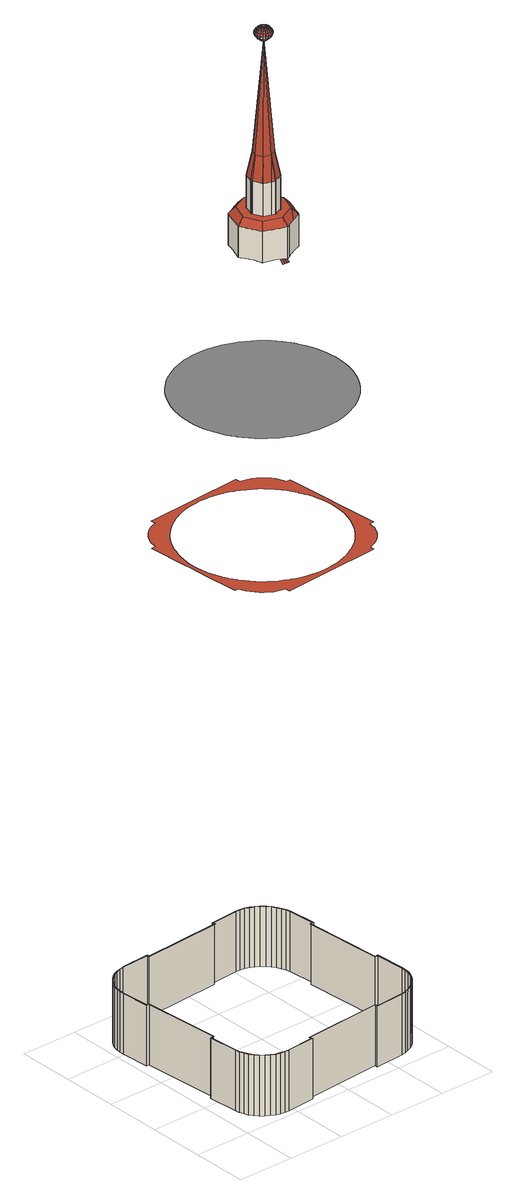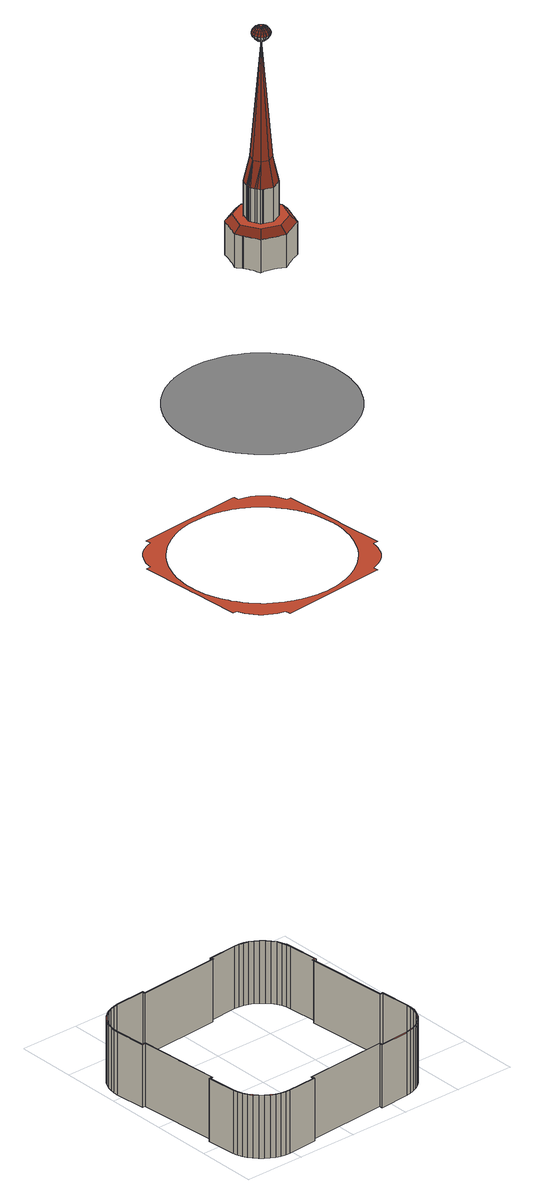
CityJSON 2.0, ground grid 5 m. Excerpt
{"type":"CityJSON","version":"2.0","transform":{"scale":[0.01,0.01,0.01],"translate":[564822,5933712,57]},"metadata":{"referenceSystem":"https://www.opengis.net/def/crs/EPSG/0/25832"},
"CityObjects":{
"building1":{"type":"Building","attributes":{"Grundfläche 2D":"3244.590595","Grundhöhe NN":"18.526"},"children":["building1-1","building1-2","building1-3","building1-4"],"geometry":[{"type":"MultiSurface","lod":"3","boundaries":[[[0,1,2,3,4,5,6]],[[7,8,9,10]],[[2,10,9]],[[1,10,2]],[[11,12,1,0,6,5,13,14]],[[10,15,16,17,18,19,20,21,22,23,8,7]],[[15,17,16]],[[14,13,24,25,26,27,12,11]],[[15,28,15,10]],[[18,17,28,29,19]],[[28,15,10,1,12,30,31,32]],[[15,28,17]],[[27,33,34,31,30,12]],[[35,36,37,38,39,40,41,42,43,44,45,46,47,48,49,50,51,52,53,54,55,56,57,58,59,60,61,62,63,64,65,66,67,68,69,70,71,72,73,74,75,76,77,78,79,80,81,82,83,84,85,86,87,88,89,90,91,92,93,94,95,96,97,98,99,100,101,102,103,104],[105,106,107,108,109,110,111,112,113,114,115,116,117,118,119,120,121,122,123,124,125,126,127,128,129,130,131,132,133,134,135,136,137,138,139,140,141,142,143,144,145,146,147,148,149,150,151,152,153,154,155,156,157,158,159,160,161,162,163,164,165,166,167,168,169,170,171,172,173,174,175,176,177,178,179,180,181,182,183,184,185,186,187,188,189,190,191,192,193,194,195,196,197,198,199,200,201,202,203,204,205,206,207,208,209,210,211,212,213,214,215,216,217,218,219,220,221,222,223,224,225,226,227]],[[228,229,230,231,232,233,234,235,236,237,238,239,240,241,242,243,244,245,246,247,248,249,250,251,252,253,254,255,256,257,258,259,260,261,262,263,264,265,266,267,268,269,270,271,272,273,274,275,276,277,278,279,280,281,282,283,284,285,286,287,288,289,290,291,292,293,20,19,29,28,32,31,34,33,294,295,296,297,298,299,300,301,302,303,304,305,306,307,308,309,310,311,312,313,314,315,316,317,318,319,320,321,322,323,324,325]],[[326,327,328,329,330,331,332,333,334,335,336,337,338,339,340,341,342,343,344,345,346,347,348,349,350,351,352,353,354,355,356,357,358,359,360,361,362,363,364,365,366,367,368,369,370,371,372,373,374,375,376,377,378,379,380,381,382,383,384,385,386,387,388,389,390,391,392,393,394,395,396,397,398,399,400,401,402,403,404,405,406,407,408,409,410,411,412,413,414,415,416,417,418,419,420,421,422,423,424,425,426,427,428,429,430,431,432,433,434,435,436,437,438,439,440,441,442,443,444,445,446,447,448,449,450]],[[451,452,453,454,455,251,250,249,248]],[[248,247,246,245,456,457,458,451]],[[456,245,244,243,459,460,461,462,457]]],"semantics":{"surfaces":[{"type":"RoofSurface"},{"type":"GroundSurface"}],"values":[0,0,0,0,0,0,0,0,0,0,0,0,0,0,0,1,0,0,0]}}]},
"building1-1":{"type":"BuildingInstallation","parents":["building1"],"geometry":[{"type":"MultiSurface","lod":"3","boundaries":[[[463,464,465,466,467,468,469,470,471,472,473,474,475,476,477,478,479,480,481,482,483,484,485,486,487,488,489,490,491,492,493,494,495,496,497,498,499,500,501,502,503,504,505,506,507,508,509,510,511,512,513,514,515,516,517,518,519,520,521,522,523,524,525,526,527,528,529,530,531,532,533,534,535],[536,537,538,539,540,541,542,543,544,545,546,547,548,549,550,551,552,553,554,555,556,557,558,559,560,561,562,563,564,565,566,567,568,569,570,571,572,573,574,575,576,577,578,579,580,581,582,583,584,585,586,587,588,589,590,591,592,593,594,595,596,597,598,599]],[[600,601,470,469,468]],[[602,471,470,601]],[[472,471,602,603]],[[473,472,603,604]],[[473,604,605,474]],[[474,605,606,475]],[[476,475,606,607]],[[607,608,477,476]],[[478,477,608,609]],[[478,609,610,479]],[[480,479,610,611]],[[481,480,611,612]],[[481,612,613,482]],[[483,482,613,614]],[[485,484,483,614,615]],[[615,616,487,486,485]],[[616,617,489,488,487]],[[618,490,489,617]],[[491,490,618,619]],[[491,619,620,492]],[[492,620,621,493]],[[494,493,621,622]],[[494,622,623,495]],[[495,623,624,496]],[[497,496,624,625,498]],[[499,498,625,626]],[[500,499,626,627]],[[501,500,627,628]],[[502,501,628,629]],[[503,502,629,630]],[[504,503,630,631]],[[504,631,632,505]],[[632,633,506,505]],[[634,507,506,633]],[[507,634,635,508]],[[509,508,635,636]],[[636,637,510,509]],[[511,510,637,638]],[[638,639,513,512,511]],[[514,513,639,640]],[[641,515,514,640]],[[642,516,515,641]],[[516,642,643,517]],[[518,517,643,644]],[[644,645,519,518]],[[520,519,645,646]],[[521,520,646,647]],[[648,522,521,647]],[[523,522,648,649,524]],[[650,525,524,649]],[[526,525,650,651]],[[527,526,651,652,528]],[[529,528,652,653]],[[530,529,653,654]],[[531,530,654,655]],[[532,531,655,656]],[[533,532,656,657]],[[533,657,658,534]],[[535,534,658,659]],[[463,535,659,660]],[[660,661,464,463]],[[661,662,466,465,464]],[[467,466,662,663]],[[663,600,468,467]]],"semantics":{"surfaces":[{"type":"RoofSurface"},{"type":"WallSurface"}],"values":[0,1,1,1,1,1,1,1,1,1,1,1,1,1,1,1,1,1,1,1,1,1,1,1,1,1,1,1,1,1,1,1,1,1,1,1,1,1,1,1,1,1,1,1,1,1,1,1,1,1,1,1,1,1,1,1,1,1,1,1,1,1,1,1,1]}}]},
"building1-2":{"type":"BuildingInstallation","parents":["building1"],"geometry":[{"type":"MultiSurface","lod":"3","boundaries":[[[664,665,666]],[[667,668,669]],[[670,671,672,673,674,675,676,677]],[[678,675,674]],[[679,675,678]],[[675,680,676]],[[681,668,667,682,683,684,685,686,677,676,687,688]],[[676,680,687]],[[689,690,691,692,675,679]],[[693,692,691]],[[665,692,693]],[[692,680,675]],[[664,694,692,665]],[[695,696,697,698,692,694]],[[699,698,697]],[[698,680,692]],[[700,698,699]],[[701,702,703,704,705,706,707,708,698,700]],[[709,708,707]],[[710,711,712,713,714,708,709]],[[708,680,698]],[[715,708,714]],[[716,717,718,719,720,721,722,723,724,725,726,708,715]],[[727,726,725]],[[726,680,708]],[[728,729,730,731,732,733,734,735,736,726,727]],[[737,736,735]],[[738,736,739]],[[740,736,738]],[[736,680,726]],[[739,736,737]],[[741,736,740]],[[742,743,736,741]],[[744,745,746,747,687,736,743]],[[748,687,747]],[[749,687,748]],[[750,751,752,687,749]],[[687,680,736]],[[688,687,752]],[[753,754,456,755,247,756,258,674,673,672,671,670,677]],[[674,258,757,678]],[[758,679,678,757,759]],[[758,759,760,261,273,691,690,689,679]],[[273,693,691]],[[761,665,693,762,763]],[[273,762,693]],[[764,666,665,761,763]],[[666,764,765,664]],[[694,664,765,276]],[[694,276,286,766,767,768,769,699,697,696,695]],[[770,700,699,769,768]],[[702,701,700,770,771,772,773,20,21,18,17,15,709,707,706,705,704,703]],[[30,774,775,776,777,714,713,712,711,710,709,15,778]],[[777,776,779,715,714]],[[780,781,782,783,784,785,786,787,788,725,724,723,722,721,720,719,718,717,716,715,779,789]],[[790,727,725,788,791]],[[792,793,794,795,796,797,798,799,735,734,733,732,731,730,729,728,727,790,791]],[[735,799,800,737]],[[800,801,739,737]],[[739,801,802,738]],[[803,804,740,738,802]],[[804,803,805,741,740]],[[806,743,742,741,805,807]],[[808,809,810,747,746,745,744,743,806,811]],[[810,812,748,747]],[[749,748,812,813]],[[814,815,752,751,750,749,813,816]],[[752,815,817,818,688]],[[819,820,668,681,688,818,817]],[[669,668,820,821]],[[821,822,667,669]],[[823,236,241,824,459,754,753,677,686,685,684,683,682,667,822,825]]],"semantics":{"surfaces":[{"type":"RoofSurface"},{"type":"WallSurface"}],"values":[0,0,0,0,0,0,0,0,0,0,0,0,0,0,0,0,0,0,0,0,0,0,0,0,0,0,0,0,0,0,0,0,0,0,0,0,0,0,0,1,1,1,1,1,1,1,1,1,1,1,1,1,1,1,1,1,1,1,1,1,1,1,1,1,1,1,1,1,1,1,1,1]}}]},
"building1-3":{"type":"BuildingInstallation","parents":["building1"],"geometry":[{"type":"MultiSurface","lod":"3","boundaries":[[[826,827,828,829,830,831,832,833,834,835,836,837,838,839,840,841,842,843]],[[844,845,846,847,848,849,850,851,852,853,854,855,856,857,858,859,860,861,862,841,840]],[[863,864,865,866,867,868,869,870,871,872,873,874,875,876,877,862,861]],[[878,879,880,881,882,883,884,885,886,887,888,889,877,876]],[[890,891,892,893,894,895,896,897,898,889,888]],[[899,900,901,902,903,904,905,906,907,898,897]],[[908,909,910,911,912,913,914,915,916,917,918,919,920,921,898,907]],[[922,923,924,925,926,927,928,929,930,931,932,933,934,935,936,937,921,920]],[[938,939,940,941,942,943,944,945,946,947,948,949,950,951,952,953,954,955,843,842,937,936]],[[842,841,862,877,889,898,921,937]],[[956,957,958,959,960,961,962,963,964,965,966,967,968,969,970,971,972,973,839,838,837,836,835,834,833,832,831,830,829,828,827,826,843]],[[840,839,973,974]],[[974,975,976,977,978,979,980,981,982,983,984,985,986,987,988,989,990,991,992,993,861,860,859,858,857,856,855,854,853,852,851,850,849,848,847,846,845,844,840]],[[993,994,863,861]],[[867,866,865,864,863,994,995,996,997,998,999,1000,1001,1002,1003,1004,1005,1006,1007,1008,1009,1010,1011,876,875,874,873,872,871,870,869,868]],[[876,1011,1012,1013,1014,1015,1016,1017,1018,1019,3,6,14,25,1020,888,887,886,885,884,883,882,881,880,879,878]],[[1020,1021,1022,1023,892,891,890,888]],[[1024,1025,1026,1027,1028,1029,1030,1031,1032,1033,1034,1035,1036,906,905,904,903,902,901,900,899,897,896,895,894,893,892,1023,1037]],[[1036,1038,907,906]],[[910,909,908,907,1038,1039,1040,1041,1042,1043,1044,1045,1046,1047,1048,1049,1050,1051,920,919,918,917,916,915,914,913,912,911]],[[922,920,1051,1052,1053,1054,1055,1056,924,923]],[[925,924,1056,1057]],[[1058,1059,1060,1061,1062,1063,1064,1065,1066,1067,1068,936,935,934,933,932,931,930,929,928,927,926,925,1057,1069]],[[939,938,936,1068,1070,1071,1072,1073,1074,1075,1076,1077,1078,1079,1080,1081,1082,1083,1084,1085,1086,1087,1088,1089,956,843,955,954,953,952,951,950,949,948,947,946,945,944,943,942,941,940]]],"semantics":{"surfaces":[{"type":"RoofSurface"},{"type":"WallSurface"}],"values":[0,0,0,0,0,0,0,0,0,0,1,1,1,1,1,1,1,1,1,1,1,1,1,1]}}]},
"building1-4":{"type":"BuildingInstallation","parents":["building1"],"geometry":[{"type":"MultiSurface","lod":"3","boundaries":[[[1090,1091,1092,1093,1094]],[[1095,1090,1094,1096]],[[1097,1098,1099,1093,1092]],[[1100,1101,1102,1099,1098]],[[1103,1104,1105,1102,1101]],[[1104,1106,1107,1105]],[[1106,1108,1109,1107]],[[1110,1111,1108]],[[1111,1109,1108]],[[1111,1112,1113,1109]],[[1114,1113,1112]],[[1114,1115,1116,1113]],[[1117,1118,1119,1116,1115]],[[1120,1119,1118]],[[1120,1121,1122,1119]],[[1121,1123,1124,1125,1122]],[[1126,1127,1128,1125,1124]],[[1129,1130,1131,1128,1127]],[[1132,1133,1134,1131,1130]],[[1135,1136,1137,1134,1133]],[[1138,1139,1140,1137,1136]],[[1141,1142,1143,1140,1139]],[[1144,1145,1146,1143,1142]],[[1147,1095,1096,1146,1145]],[[1094,1093,1148,1149]],[[1094,1149,1150,1096]],[[1099,1151,1148,1093]],[[1102,1152,1151,1099]],[[1105,1153,1152,1102]],[[1105,1107,1154,1153]],[[1109,1155,1154,1107]],[[1113,1156,1155,1109]],[[1113,1116,1157,1156]],[[1116,1119,1158,1157]],[[1122,1159,1158,1119]],[[1122,1125,1160,1159]],[[1125,1128,1161,1160]],[[1128,1131,1162,1161]],[[1134,1163,1162,1131]],[[1137,1164,1163,1134]],[[1140,1165,1164,1137]],[[1140,1143,1166,1165]],[[1143,1146,1167,1166]],[[1146,1096,1150,1167]],[[1167,1150,1149,1148,1151,1152,1153,1154,1155,1156,1157,1158,1159,1160,1161,1162,1163,1164,1165,1166]],[[1168,1169,1170,1171,1172,1173]],[[1174,1175,1168,1173,1176]],[[1177,1178,1175,1174,1179,1180]],[[1180,1179,1174,1136,1135,1133]],[[1176,1173,1139,1138,1136,1174]],[[1172,1171,1142,1141,1139,1173]],[[1170,1181,1182,1183,1171]],[[1184,1182,1181]],[[1184,1185,1186,1187,1182]],[[1171,1183,1182,1145,1144,1142]],[[1182,1187,1095,1147,1145]],[[1188,1189,1187,1186]],[[1190,1191,1188]],[[1191,1189,1188]],[[1190,1192,1193,1194,1191]],[[1195,1193,1192]],[[1196,1197,1193,1195]],[[1198,1197,1196]],[[1191,1194,1193,1092,1091,1090]],[[1191,1090,1189]],[[1193,1197,1098,1097,1092]],[[1187,1189,1090,1095]],[[1199,1200,1197,1198]],[[1201,1202,1199]],[[1199,1202,1200]],[[1203,1204,1205,1202,1201]],[[1204,1206,1205]],[[1197,1200,1101,1100,1098]],[[1202,1101,1200]],[[1202,1205,1103,1101]],[[1206,1104,1205]],[[1205,1104,1103]],[[1207,1208,1209,1206,1204]],[[1210,1208,1207]],[[1210,1211,1212,1213,1208]],[[1214,1212,1211]],[[1215,1216,1217,1218,1212,1214]],[[1209,1208,1106,1104,1206]],[[1208,1213,1212,1110,1108,1106]],[[1218,1217,1112,1111,1212]],[[1212,1111,1110]],[[1219,1220,1221,1222,1217,1216]],[[1220,1223,1224,1225,1226,1221]],[[1222,1112,1217]],[[1222,1221,1115,1114]],[[1222,1114,1112]],[[1221,1226,1225,1118,1117,1115]],[[1227,1225,1224]],[[1227,1228,1229,1230]],[[1227,1230,1225]],[[1231,1229,1228]],[[1231,1232,1233,1234,1229]],[[1235,1233,1232]],[[1235,1236,1237,1238]],[[1235,1238,1233]],[[1230,1118,1225]],[[1229,1121,1120,1230]],[[1230,1120,1118]],[[1229,1234,1233,1124,1123,1121]],[[1238,1124,1233]],[[1124,1238,1237,1127,1126]],[[1239,1237,1236]],[[1239,1240,1241,1237]],[[1242,1177,1180,1243,1241,1240]],[[1127,1237,1241,1130,1129]],[[1241,1243,1180,1133,1132,1130]],[[1169,1168,1244,1245,1246,1170]],[[1168,1175,1247,1244]],[[1247,1175,1178,1177,1248,1249]],[[1250,1249,1248,1251]],[[1252,1247,1249,1250]],[[1253,1254,1244,1247,1252]],[[1254,1255,1256,1246,1245,1244]],[[1257,1252,1250,1258]],[[1258,1250,1251]],[[1252,1257,1259,1254,1253]],[[1259,1260,1256,1255,1254]],[[1261,1181,1170,1246,1262]],[[1181,1261,1184]],[[1185,1184,1261,1263]],[[1185,1263,1186]],[[1264,1265,1263,1261,1266]],[[1256,1267,1266,1261,1262,1246]],[[1260,1268,1266,1267,1256]],[[1268,1269,1265,1264,1266]],[[1188,1186,1263,1270]],[[1188,1271,1190]],[[1270,1271,1188]],[[1272,1192,1190,1271,1273]],[[1192,1272,1195]],[[1196,1195,1272,1274]],[[1196,1274,1198]],[[1275,1276,1272,1273,1271,1277]],[[1277,1271,1270]],[[1276,1278,1279,1274,1272]],[[1265,1280,1277,1270,1263]],[[1281,1282,1276,1275,1277]],[[1282,1283,1279,1278,1276]],[[1269,1281,1277,1280,1265]],[[1199,1198,1274,1284]],[[1199,1285,1201]],[[1284,1285,1199]],[[1203,1201,1285,1286]],[[1203,1287,1204]],[[1286,1287,1203]],[[1288,1289,1285,1284,1274,1279]],[[1290,1286,1285,1289]],[[1291,1286,1290]],[[1291,1287,1286]],[[1283,1292,1289,1288,1279]],[[1292,1293,1290,1289]],[[1293,1291,1290]],[[1294,1207,1204,1287,1295]],[[1207,1294,1210]],[[1296,1211,1210,1294,1297]],[[1211,1296,1214]],[[1215,1214,1296,1298,1299,1216]],[[1291,1300,1301,1294,1295,1287]],[[1301,1302,1303,1296,1297,1294]],[[1304,1296,1303]],[[1304,1305,1299,1298,1296]],[[1293,1306,1301,1300,1291]],[[1306,1307,1303,1302,1301]],[[1308,1305,1304,1307]],[[1307,1304,1303]],[[1219,1216,1299,1309,1310,1220]],[[1311,1224,1223,1220,1310,1312]],[[1313,1309,1305]],[[1305,1309,1299]],[[1314,1310,1309,1313]],[[1314,1315,1316,1311,1312,1310]],[[1317,1314,1313,1308]],[[1308,1313,1305]],[[1317,1318,1316,1315,1314]],[[1224,1311,1227]],[[1227,1319,1320,1228]],[[1311,1319,1227]],[[1228,1320,1231]],[[1231,1320,1321,1322,1232]],[[1232,1322,1235]],[[1235,1323,1324,1236]],[[1322,1323,1235]],[[1325,1319,1316]],[[1316,1319,1311]],[[1325,1326,1320,1319]],[[1326,1327,1328,1322,1321,1320]],[[1329,1330,1324,1323,1328]],[[1328,1323,1322]],[[1331,1326,1325,1318]],[[1318,1325,1316]],[[1331,1332,1328,1327,1326]],[[1328,1332,1333,1330,1329]],[[1239,1236,1324]],[[1240,1239,1324,1334]],[[1177,1242,1240,1334,1335,1248]],[[1336,1337,1334,1324,1330]],[[1338,1251,1248,1335,1334,1337]],[[1333,1339,1337,1336,1330]],[[1339,1258,1251,1338,1337]],[[1307,1306,1293,1292,1283,1282,1281,1269,1268,1260,1259,1257,1258,1339,1333,1332,1331,1318,1317,1308]]],"semantics":{"surfaces":[{"type":"RoofSurface"},{"type":"WallSurface"},{"type":"GroundSurface"}],"values":[0,0,0,0,0,0,0,0,0,0,0,0,0,0,0,0,0,0,0,0,0,0,0,0,0,0,0,0,0,0,0,0,0,0,0,0,0,0,0,0,0,0,0,0,0,0,0,0,0,0,0,0,0,0,0,0,0,0,0,0,0,0,0,0,0,0,0,0,0,0,0,0,0,0,0,0,0,0,0,0,0,0,0,0,0,0,0,0,0,0,0,0,0,0,0,0,0,0,0,0,0,0,0,0,0,0,0,0,0,0,0,1,1,1,1,1,1,1,1,1,1,1,1,1,1,1,1,1,1,1,1,1,1,1,1,1,1,1,1,1,1,1,1,1,1,1,1,1,1,1,1,1,1,1,1,1,1,1,1,1,1,1,1,1,1,1,1,1,1,1,1,1,1,1,1,1,1,1,1,1,1,1,1,1,1,1,1,1,1,1,1,1,1,1,1,1,1,1,1,1,1,1,1,1,2]}}]}
},
"vertices":[
[972,778,7007],[972,782,7009],[960,782,7009],[952,730,6983],[944,684,6960],[963,682,6960],[967,725,6981],[951,785,7009],[948,785,7009],[952,785,7009],[960,783,7009],[984,773,7006],[985,781,7009],[981,681,6960],[983,719,6979],[972,855,7024],[948,786,7010],[971,855,7024],[964,858,7024],[957,861,7024],[950,863,7024],[957,860,7024],[936,790,7010],[936,788,7009],[1000,681,6960],[999,713,6976],[997,769,7003],[997,781,7009],[972,857,7024],[965,859,7024],[987,850,7023],[987,856,7024],[980,857,7024],[1003,856,7024],[995,856,7024],[390,365,4457],[414,340,4457],[440,317,4457],[469,297,4457],[500,280,4457],[531,267,4457],[564,258,4457],[596,252,4457],[599,210,4457],[614,211,4457],[971,236,4457],[1013,239,4457],[1460,270,4457],[1491,272,4457],[1488,314,4457],[1519,324,4457],[1550,337,4457],[1579,354,4457],[1607,374,4457],[1633,398,4457],[1656,425,4457],[1675,454,4457],[1691,485,4457],[1703,517,4457],[1710,550,4457],[1714,582,4457],[1756,585,4457],[1727,999,4457],[1724,1045,4457],[1721,1091,4457],[1696,1444,4457],[1694,1475,4457],[1659,1473,4457],[1649,1502,4457],[1635,1532,4457],[1618,1562,4457],[1597,1589,4457],[1573,1615,4457],[1546,1638,4457],[1517,1658,4457],[1487,1675,4457],[1455,1688,4457],[1423,1697,4457],[1390,1703,4457],[1387,1747,4457],[510,1685,4457],[495,1684,4457],[498,1640,4457],[467,1631,4457],[437,1618,4457],[407,1601,4457],[379,1581,4457],[353,1557,4457],[330,1530,4457],[311,1501,4457],[295,1470,4457],[284,1438,4457],[276,1405,4457],[272,1375,4457],[229,1372,4457],[256,1002,4457],[258,956,4457],[264,863,4457],[270,772,4457],[289,513,4457],[291,482,4457],[326,484,4457],[337,453,4457],[351,422,4457],[369,393,4457],[416,588,4457],[406,603,4457],[393,625,4457],[377,653,4457],[372,663,4457],[353,702,4457],[350,710,4457],[337,743,4457],[324,785,4457],[313,827,4457],[305,870,4457],[299,913,4457],[297,957,4457],[297,1000,4457],[300,1044,4457],[305,1087,4457],[313,1130,4457],[321,1160,4457],[324,1172,4457],[331,1192,4457],[341,1221,4457],[354,1254,4457],[373,1294,4457],[394,1332,4457],[417,1369,4457],[443,1404,4457],[471,1438,4457],[501,1469,4457],[533,1499,4457],[566,1527,4457],[602,1553,4457],[628,1569,4457],[639,1576,4457],[653,1584,4457],[677,1597,4457],[683,1600,4457],[716,1615,4457],[757,1631,4457],[799,1645,4457],[841,1656,4457],[884,1664,4457],[927,1669,4457],[971,1672,4457],[1014,1672,4457],[1058,1669,4457],[1101,1663,4457],[1144,1655,4457],[1159,1651,4457],[1186,1644,4457],[1189,1643,4457],[1228,1631,4457],[1242,1625,4457],[1268,1614,4457],[1270,1613,4457],[1308,1596,4457],[1346,1575,4457],[1383,1551,4457],[1418,1525,4457],[1452,1498,4457],[1483,1468,4457],[1513,1436,4457],[1541,1402,4457],[1567,1367,4457],[1590,1330,4457],[1600,1311,4457],[1611,1292,4457],[1613,1287,4457],[1629,1252,4457],[1634,1239,4457],[1645,1211,4457],[1659,1170,4457],[1670,1128,4457],[1678,1085,4457],[1683,1041,4457],[1686,998,4457],[1686,954,4457],[1683,911,4457],[1677,867,4457],[1669,824,4457],[1667,815,4457],[1658,782,4457],[1652,763,4457],[1645,741,4457],[1634,715,4457],[1628,700,4457],[1610,661,4457],[1589,622,4457],[1565,586,4457],[1540,550,4457],[1512,517,4457],[1482,485,4457],[1450,455,4457],[1416,427,4457],[1381,402,4457],[1362,390,4457],[1344,379,4457],[1306,358,4457],[1269,341,4457],[1266,339,4457],[1226,323,4457],[1184,310,4457],[1142,299,4457],[1099,291,4457],[1055,285,4457],[1012,283,4457],[968,283,4457],[925,286,4457],[881,291,4457],[840,299,4457],[839,299,4457],[807,308,4457],[796,310,4457],[756,324,4457],[724,336,4457],[714,340,4457],[675,359,4457],[636,380,4457],[600,403,4457],[564,429,4457],[531,457,4457],[499,487,4457],[469,519,4457],[442,552,4457],[1092,1045,7024],[1087,1051,7024],[1082,1057,7024],[1077,1063,7024],[1072,1068,7024],[1066,1073,7024],[1060,1077,7024],[1053,1082,7024],[1046,1085,7024],[1040,1088,7024],[1033,1091,7024],[1025,1094,7024],[1018,1096,7024],[1016,1096,7024],[1010,1097,7024],[1003,1098,7024],[995,1099,7024],[988,1099,7024],[980,1098,7024],[976,1097,7024],[972,1097,7024],[965,1096,7024],[958,1094,7024],[950,1091,7024],[943,1089,7024],[936,1085,7024],[930,1082,7024],[923,1078,7024],[917,1073,7024],[911,1068,7024],[907,1064,7024],[906,1063,7024],[900,1058,7024],[898,1055,7024],[895,1052,7024],[891,1046,7024],[887,1039,7024],[883,1033,7024],[880,1026,7024],[877,1018,7024],[875,1011,7024],[873,1004,7024],[871,996,7024],[870,989,7024],[870,981,7024],[870,975,7024],[870,974,7024],[870,966,7024],[871,958,7024],[873,951,7024],[875,944,7024],[877,936,7024],[880,929,7024],[883,922,7024],[887,916,7024],[891,909,7024],[895,903,7024],[900,897,7024],[901,896,7024],[905,892,7024],[911,886,7024],[917,882,7024],[923,877,7024],[929,873,7024],[936,869,7024],[943,866,7024],[1010,857,7024],[1018,859,7024],[1025,861,7024],[1032,863,7024],[1039,866,7024],[1046,869,7024],[1053,873,7024],[1059,877,7024],[1065,881,7024],[1071,886,7024],[1077,891,7024],[1082,897,7024],[1087,903,7024],[1092,909,7024],[1096,915,7024],[1099,922,7024],[1103,929,7024],[1105,936,7024],[1108,943,7024],[1110,950,7024],[1111,958,7024],[1112,966,7024],[1112,973,7024],[1112,981,7024],[1112,988,7024],[1111,996,7024],[1110,1004,7024],[1108,1011,7024],[1106,1018,7024],[1103,1025,7024],[1099,1032,7024],[1096,1039,7024],[1242,1669,5725],[1285,1652,5725],[1322,1635,5725],[1327,1633,5725],[1334,1628,5725],[1367,1610,5725],[1406,1585,5725],[1444,1558,5725],[1479,1529,5725],[1513,1497,5725],[1544,1463,5725],[1574,1427,5725],[1590,1405,5725],[1601,1390,5725],[1611,1375,5725],[1626,1351,5725],[1648,1310,5725],[1667,1268,5725],[1684,1225,5725],[1689,1211,5725],[1699,1181,5725],[1710,1137,5725],[1719,1091,5725],[1724,1045,5725],[1727,999,5725],[1727,953,5725],[1724,907,5725],[1718,861,5725],[1712,828,5725],[1709,815,5725],[1698,771,5725],[1683,727,5725],[1666,684,5725],[1653,656,5725],[1647,642,5725],[1643,635,5725],[1624,601,5725],[1599,562,5725],[1572,525,5725],[1543,489,5725],[1511,456,5725],[1477,424,5725],[1441,395,5725],[1423,382,5725],[1404,368,5725],[1400,365,5725],[1365,343,5725],[1324,321,5725],[1282,301,5725],[1242,285,5725],[1239,284,5725],[1238,284,5725],[1195,270,5725],[1151,258,5725],[1105,250,5725],[1059,244,5725],[1013,241,5725],[967,242,5725],[921,244,5725],[875,250,5725],[845,256,5725],[829,259,5725],[785,271,5725],[741,285,5725],[698,302,5725],[656,322,5725],[615,344,5725],[609,348,5725],[576,369,5725],[539,396,5725],[503,426,5725],[470,458,5725],[438,491,5725],[409,527,5725],[393,549,5725],[382,564,5725],[379,568,5725],[357,604,5725],[335,644,5725],[315,686,5725],[299,727,5725],[298,729,5725],[297,731,5725],[284,773,5725],[272,818,5725],[264,863,5725],[258,909,5725],[255,955,5725],[256,1002,5725],[258,1048,5725],[264,1094,5725],[271,1128,5725],[273,1139,5725],[285,1184,5725],[299,1228,5725],[316,1271,5725],[336,1313,5725],[345,1328,5725],[358,1353,5725],[365,1363,5725],[383,1392,5725],[410,1429,5725],[440,1465,5725],[472,1499,5725],[505,1530,5725],[541,1560,5725],[556,1571,5725],[579,1587,5725],[595,1597,5725],[618,1612,5725],[658,1634,5725],[700,1653,5725],[743,1670,5725],[759,1675,5725],[787,1684,5725],[832,1696,5725],[877,1704,5725],[923,1710,5725],[969,1713,5725],[1016,1713,5725],[1062,1710,5725],[1108,1704,5725],[1153,1695,5725],[1155,1695,5725],[1198,1684,5725],[961,1171,7009],[949,1169,7009],[937,1166,7009],[925,1162,7009],[927,1155,7011],[988,1103,7023],[985,1174,7009],[973,1173,7009],[1003,1100,7024],[1022,1171,7009],[1010,1173,7009],[998,1174,7009],
[86,1631,584],[74,1592,584],[70,1562,584],[69,1554,584],[68,1514,584],[86,1263,584],[97,1264,584],[111,1265,584],[159,581,584],[134,579,584],[152,318,584],[159,280,584],[170,243,584],[187,207,584],[210,172,584],[237,140,584],[269,113,584],[304,90,584],[342,73,584],[380,61,584],[419,55,584],[427,54,584],[457,53,584],[460,53,584],[708,71,584],[707,83,584],[706,96,584],[1392,145,584],[1394,119,584],[1652,137,584],[1690,144,584],[1727,155,584],[1763,172,584],[1798,195,584],[1805,200,584],[1830,222,584],[1857,254,584],[1880,289,584],[1897,326,584],[1909,365,584],[1915,404,584],[1916,442,584],[1898,703,584],[1872,701,584],[1824,1386,584],[1850,1387,584],[1832,1635,584],[1824,1670,584],[1811,1707,584],[1795,1740,584],[1793,1743,584],[1770,1778,584],[1742,1809,584],[1710,1837,584],[1675,1860,584],[1638,1878,584],[1599,1891,584],[1560,1899,584],[1524,1902,584],[1270,1884,584],[1271,1872,584],[1272,1859,584],[585,1811,584],[584,1836,584],[335,1819,584],[332,1818,584],[293,1812,584],[256,1801,584],[219,1785,584],[185,1762,584],[153,1735,584],[125,1703,584],[103,1668,584],[159,1729,584],[190,1755,584],[224,1777,584],[259,1793,584],[295,1803,584],[333,1809,584],[575,1826,584],[577,1802,584],[1281,1851,584],[1280,1876,584],[1524,1893,584],[1559,1890,584],[1597,1883,584],[1634,1870,584],[1670,1852,584],[1704,1830,584],[1735,1803,584],[1762,1772,584],[1785,1739,584],[1803,1703,584],[1816,1667,584],[1823,1633,584],[1840,1396,584],[1816,1394,584],[1865,692,584],[1890,694,584],[1907,442,584],[1906,404,584],[1900,367,584],[1889,330,584],[1872,293,584],[1850,259,584],[1823,229,584],[1793,202,584],[1759,180,584],[1723,164,584],[1688,153,584],[1650,146,584],[1403,129,584],[1401,153,584],[696,104,584],[698,79,584],[457,62,584],[419,64,584],[382,70,584],[345,81,584],[309,98,584],[274,120,584],[244,147,584],[217,178,584],[195,211,584],[179,246,584],[168,283,584],[161,319,584],[143,571,584],[168,573,584],[118,1275,584],[94,1273,584],[77,1515,584],[78,1553,584],[83,1590,584],[94,1627,584],[111,1664,584],[133,1698,584],[86,1263,58],[111,1265,58],[159,581,58],[134,579,58],[152,318,58],[159,280,58],[170,243,58],[187,207,58],[210,172,58],[237,140,58],[269,113,58],[304,90,58],[342,73,58],[380,61,58],[419,55,58],[457,53,58],[708,71,58],[706,96,58],[1392,145,58],[1394,119,58],[1652,137,58],[1690,144,58],[1727,155,58],[1763,172,58],[1798,195,58],[1830,222,58],[1857,254,58],[1880,289,58],[1897,326,58],[1909,365,58],[1915,404,58],[1916,442,58],[1898,703,58],[1872,701,58],[1824,1386,58],[1850,1387,58],[1832,1635,58],[1824,1670,58],[1811,1707,58],[1793,1743,58],[1770,1778,58],[1742,1809,58],[1710,1837,58],[1675,1860,58],[1638,1878,58],[1599,1891,58],[1560,1899,58],[1524,1902,58],[1270,1884,58],[1272,1859,58],[585,1811,58],[584,1836,58],[332,1818,58],[293,1812,58],[256,1801,58],[219,1785,58],[185,1762,58],[153,1735,58],[125,1703,58],[103,1668,58],[86,1631,58],[74,1592,58],[69,1554,58],[68,1514,58],
[868,965,7591],[867,967,7591],[868,966,7591],[1068,1078,7591],[1070,1077,7591],[1069,1077,7591],[988,1103,7591],[980,1100,7591],[976,1097,7591],[907,1065,7591],[907,1064,7591],[935,1030,7797],[993,1059,7797],[991,1105,7591],[905,1064,7591],[900,1061,7591],[998,974,8772],[1077,1074,7591],[1061,1080,7591],[1054,1083,7591],[1016,1096,7591],[1010,1098,7591],[1003,1100,7591],[1054,1037,7797],[1085,1072,7591],[899,1058,7591],[898,1055,7591],[870,975,7591],[913,970,7797],[869,974,7591],[871,958,7591],[901,896,7591],[904,890,7591],[908,883,7591],[941,911,7797],[911,877,7591],[912,876,7591],[928,871,7591],[935,868,7591],[943,865,7591],[950,863,7591],[957,860,7591],[964,858,7591],[971,855,7591],[1003,890,7797],[972,855,7591],[979,853,7591],[987,850,7591],[995,847,7591],[1004,844,7591],[1005,843,7591],[1006,844,7591],[1012,847,7591],[1027,854,7591],[1034,857,7591],[1048,864,7591],[1056,868,7591],[1063,871,7591],[1070,875,7591],[1078,878,7591],[1086,882,7591],[1094,886,7591],[1061,918,7797],[1095,887,7591],[1098,894,7591],[1104,911,7591],[1106,918,7591],[1109,926,7591],[1112,934,7591],[1115,941,7591],[1117,949,7591],[1119,955,7591],[1082,979,7797],[1120,957,7591],[1123,965,7591],[1120,958,7591],[1129,981,7591],[1126,987,7591],[1124,990,7591],[1121,997,7591],[1117,1005,7591],[1114,1012,7591],[1110,1020,7591],[1107,1027,7591],[1106,1028,7591],[1100,1041,7591],[1096,1048,7591],[1089,1063,7591],[1085,1071,7591],[991,1105,7404],[991,1105,7023],[980,1100,7024],[907,1065,7024],[905,1064,7024],[900,1061,7404],[900,1061,7024],[899,1058,7024],[867,967,7404],[869,974,7024],[867,967,7024],[868,966,7024],[868,965,7024],[904,890,7024],[908,883,7023],[911,877,7023],[911,877,7404],[912,876,7023],[928,871,7024],[935,868,7024],[943,865,7024],[995,847,7022],[1004,844,7022],[1005,843,7022],[1005,843,7404],[979,853,7023],[1006,844,7022],[1027,854,7023],[1034,857,7023],[1048,864,7023],[1056,868,7023],[1063,871,7023],[1070,875,7023],[1078,878,7022],[1086,882,7022],[1094,886,7021],[1012,847,7022],[1095,887,7404],[1095,887,7021],[1098,894,7022],[1104,911,7022],[1106,918,7023],[1109,926,7023],[1112,934,7023],[1115,941,7023],[1117,949,7023],[1119,955,7022],[1120,957,7022],[1120,958,7022],[1123,965,7022],[1129,981,7021],[1129,981,7404],[1126,987,7022],[1121,997,7022],[1124,990,7022],[1114,1012,7023],[1110,1020,7023],[1107,1027,7023],[1117,1005,7023],[1106,1028,7023],[1100,1041,7023],[1089,1063,7022],[1085,1071,7022],[1096,1048,7023],[1085,1072,7022],[1085,1072,7404],[1077,1074,7022],[1070,1077,7023],[1069,1077,7023],[1068,1078,7023],[1054,1083,7024],[1010,1098,7024],[1061,1080,7024],
[972,1234,7251],[953,1225,7251],[947,1222,7251],[938,1218,7251],[930,1214,7251],[924,1211,7251],[910,1204,7251],[896,1198,7251],[889,1194,7251],[883,1191,7251],[841,1171,7251],[827,1164,7251],[812,1157,7251],[801,1152,7251],[800,1151,7251],[841,1114,7308],[986,1184,7308],[983,1239,7251],[799,1148,7251],[793,1132,7251],[790,1122,7251],[788,1116,7251],[785,1110,7251],[782,1101,7251],[774,1079,7251],[772,1072,7251],[767,1058,7251],[762,1044,7251],[757,1030,7251],[755,1023,7251],[752,1016,7251],[749,1007,7251],[742,986,7251],[740,980,7251],[736,970,7251],[732,959,7251],[788,963,7308],[733,958,7251],[735,954,7251],[756,909,7251],[759,904,7251],[763,896,7251],[767,888,7251],[770,882,7251],[780,861,7251],[783,855,7251],[796,827,7251],[803,812,7251],[810,797,7251],[818,781,7251],[821,776,7251],[858,818,7308],[863,761,7251],[878,756,7251],[893,751,7251],[907,746,7251],[922,741,7251],[937,735,7251],[952,730,7251],[967,725,7251],[983,719,7251],[999,713,7251],[1012,709,7251],[1009,764,7308],[1013,709,7251],[1016,711,7251],[1032,718,7251],[1047,725,7251],[1052,728,7251],[1062,733,7251],[1091,746,7251],[1105,753,7251],[1154,834,7308],[1114,758,7251],[1119,760,7251],[1134,767,7251],[1144,772,7251],[1163,781,7251],[1175,787,7251],[1179,789,7251],[1195,797,7251],[1196,797,7251],[1202,813,7251],[1207,830,7251],[1213,846,7251],[1218,861,7251],[1224,876,7251],[1229,891,7251],[1234,906,7251],[1240,921,7251],[1245,937,7251],[1249,948,7251],[1256,968,7251],[1262,985,7251],[1263,989,7251],[1208,986,7308],[1258,998,7251],[1257,1002,7251],[1237,1043,7251],[1235,1048,7251],[1228,1062,7251],[1224,1071,7251],[1221,1076,7251],[1219,1081,7251],[1214,1090,7251],[1210,1100,7251],[1208,1105,7251],[1194,1134,7251],[1186,1149,7251],[1179,1164,7251],[1175,1172,7251],[1138,1131,7308],[1166,1175,7251],[1154,1179,7251],[1150,1181,7251],[1134,1187,7251],[1119,1192,7251],[1109,1195,7251],[1104,1197,7251],[1089,1202,7251],[1083,1204,7251],[1066,1210,7251],[1060,1212,7251],[1051,1216,7251],[1045,1218,7251],[1040,1220,7251],[1021,1226,7251],[1015,1228,7251],[1000,1234,7251],[995,1235,7251],[983,1239,6977],[972,1234,6979],[968,1232,6980],[953,1225,6983],[947,1222,6983],[938,1218,6985],[930,1214,6986],[924,1211,6986],[910,1204,6987],[896,1198,6988],[889,1194,6988],[883,1191,6988],[869,1185,6988],[855,1178,6987],[841,1171,6985],[827,1164,6983],[812,1157,6981],[801,1152,6979],[800,1151,6978],[799,1148,6979],[793,1132,6982],[790,1122,6984],[788,1116,6984],[785,1110,6985],[782,1101,6986],[777,1087,6988],[774,1079,6988],[772,1072,6988],[767,1058,6989],[762,1044,6988],[757,1030,6988],[755,1023,6987],[752,1016,6987],[749,1007,6986],[742,986,6983],[740,980,6982],[736,970,6980],[732,959,6978],[733,958,6978],[735,954,6979],[743,938,6982],[750,924,6984],[756,909,6986],[759,904,6986],[763,896,6987],[767,888,6987],[770,882,6987],[776,868,6987],[780,861,6987],[783,855,6987],[790,841,6986],[796,827,6985],[803,812,6983],[810,797,6980],[818,781,6977],[821,776,6976],[832,772,6978],[848,767,6980],[863,761,6982],[878,756,6984],[893,751,6984],[907,746,6985],[922,741,6985],[937,735,6984],[1012,709,6973],[1013,709,6973],[1016,711,6974],[1032,718,6977],[1052,728,6979],[1062,733,6981],[1076,739,6982],[1091,746,6982],[1105,753,6982],[1114,758,6982],[1119,760,6982],[1134,767,6981],[1144,772,6980],[1163,781,6977],[1175,787,6975],[1179,789,6975],[1195,797,6972],[1047,725,6979],[1196,797,6972],[1202,813,6974],[1207,830,6977],[1213,846,6979],[1218,861,6980],[1224,876,6981],[1229,891,6982],[1234,906,6981],[1240,921,6981],[1245,937,6979],[1249,948,6978],[1256,968,6975],[1262,985,6972],[1263,989,6972],[1258,998,6974],[1257,1002,6974],[1249,1018,6977],[1242,1033,6979],[1237,1043,6981],[1235,1048,6981],[1224,1071,6982],[1221,1076,6983],[1219,1081,6983],[1214,1090,6983],[1210,1100,6982],[1208,1105,6982],[1198,1124,6981],[1194,1134,6980],[1186,1149,6978],[1179,1164,6975],[1175,1172,6974],[1228,1062,6982],[1166,1175,6976],[1154,1179,6978],[1150,1181,6979],[1134,1187,6981],[1119,1192,6983],[1109,1195,6984],[1104,1197,6984],[1089,1202,6985],[1083,1204,6985],[1075,1207,6985],[1066,1210,6985],[1060,1212,6985],[1051,1216,6985],[1045,1218,6985],[1040,1220,6984],[1031,1223,6983],[1021,1226,6982],[1015,1228,6982],[1000,1234,6980],[995,1235,6979],
[1006,1023,8872],[992,1023,8872],[991,1023,8872],[993,1005,8882],[1003,1005,8882],[1021,1018,8872],[1012,1002,8882],[977,1019,8872],[976,1018,8872],[984,1002,8882],[964,1010,8872],[963,1009,8872],[976,996,8882],[955,998,8872],[954,997,8872],[970,988,8882],[949,982,8872],[967,979,8882],[949,968,8872],[967,970,8882],[949,967,8872],[949,965,8872],[954,952,8872],[970,960,8882],[954,951,8872],[963,939,8872],[976,952,8882],[964,938,8872],[975,930,8872],[984,947,8882],[977,930,8872],[990,925,8872],[993,943,8882],[991,925,8872],[1005,925,8872],[1003,943,8882],[1007,926,8872],[1020,930,8872],[1012,946,8882],[1021,931,8872],[1033,939,8872],[1020,952,8882],[1033,940,8872],[1042,951,8872],[1025,960,8882],[1042,953,8872],[1047,966,8872],[1028,969,8882],[1047,972,8872],[1047,982,8872],[1029,979,8882],[1044,991,8872],[1042,996,8872],[1026,988,8882],[1034,1008,8872],[1033,1009,8872],[1020,996,8882],[1022,1017,8872],[996,988,8888],[1000,988,8888],[1004,986,8888],[992,986,8888],[988,984,8888],[986,980,8888],[984,976,8888],[984,972,8888],[986,968,8888],[988,964,8888],[992,962,8888],[996,961,8888],[1000,961,8888],[1004,962,8888],[1007,964,8888],[1010,968,8888],[1011,972,8888],[1011,976,8888],[1010,980,8888],[1008,984,8888],[1071,985,8832],[1065,1005,8832],[1065,1007,8832],[1056,1003,8852],[1059,993,8852],[1062,984,8852],[1062,963,8852],[1071,962,8832],[1062,974,8852],[1064,940,8832],[1065,942,8832],[1059,954,8852],[1056,944,8852],[1052,1025,8832],[1044,1020,8852],[1050,1011,8852],[1051,1026,8832],[1034,1039,8832],[1032,1040,8832],[1028,1032,8852],[1012,1047,8832],[1009,1038,8852],[1010,1048,8832],[1008,1038,8852],[989,1048,8832],[988,1038,8852],[989,1038,8852],[987,1048,8832],[967,1041,8832],[969,1032,8852],[965,1041,8832],[947,1028,8832],[953,1021,8852],[946,1027,8832],[952,1020,8852],[933,1010,8832],[932,1008,8832],[941,1004,8852],[940,1004,8852],[926,992,8832],[934,985,8852],[935,988,8852],[924,986,8832],[924,967,8832],[934,964,8852],[934,966,8852],[924,963,8832],[927,954,8832],[931,941,8832],[940,945,8852],[936,957,8852],[934,936,8832],[945,922,8832],[952,929,8852],[942,942,8852],[946,921,8832],[964,908,8832],[968,917,8852],[952,928,8852],[965,907,8832],[986,901,8832],[987,910,8852],[968,916,8852],[988,901,8832],[1009,900,8832],[1007,910,8852],[988,910,8852],[1011,901,8832],[1031,908,8832],[1027,916,8852],[1008,910,8852],[1033,909,8832],[1050,921,8832],[1043,928,8852],[1051,923,8832],[1049,936,8852],[1062,984,8808],[1059,993,8808],[1056,1003,8808],[1062,963,8808],[1056,944,8808],[1059,954,8808],[1042,953,8790],[1042,951,8790],[1047,966,8790],[1047,972,8790],[1047,982,8790],[1044,991,8790],[1042,996,8790],[1028,969,8772],[1025,960,8772],[1029,979,8772],[1026,988,8772],[1044,1020,8808],[1050,1011,8808],[1028,1032,8808],[1022,1017,8790],[1021,1018,8790],[1033,1009,8790],[1034,1008,8790],[1020,996,8772],[1012,1002,8772],[1009,1038,8808],[1008,1038,8808],[988,1038,8808],[989,1038,8808],[969,1032,8808],[992,1023,8790],[991,1023,8790],[1006,1023,8790],[977,1019,8790],[976,1018,8790],[1007,1022,8790],[1003,1005,8772],[993,1005,8772],[984,1002,8772],[953,1021,8808],[952,1020,8808],[941,1004,8808],[940,1004,8808],[964,1010,8790],[963,1009,8790],[955,998,8790],[954,997,8790],[976,996,8772],[970,988,8772],[934,985,8808],[935,988,8808],[934,964,8808],[934,966,8808],[936,957,8808],[940,945,8808],[949,984,8790],[949,982,8790],[949,968,8790],[949,967,8790],[949,965,8790],[954,952,8790],[967,979,8772],[967,970,8772],[970,960,8772],[942,942,8808],[952,929,8808],[968,917,8808],[952,928,8808],[954,951,8790],[963,939,8790],[964,938,8790],[975,930,8790],[976,952,8772],[984,947,8772],[968,916,8808],[987,910,8808],[988,910,8808],[1007,910,8808],[1008,910,8808],[1027,916,8808],[977,930,8790],[990,925,8790],[991,925,8790],[1005,925,8790],[1007,926,8790],[1020,930,8790],[993,943,8772],[1003,943,8772],[1012,946,8772],[1043,928,8808],[1049,936,8808],[1021,931,8790],[1033,939,8790],[1033,940,8790],[1020,952,8772]
]}
